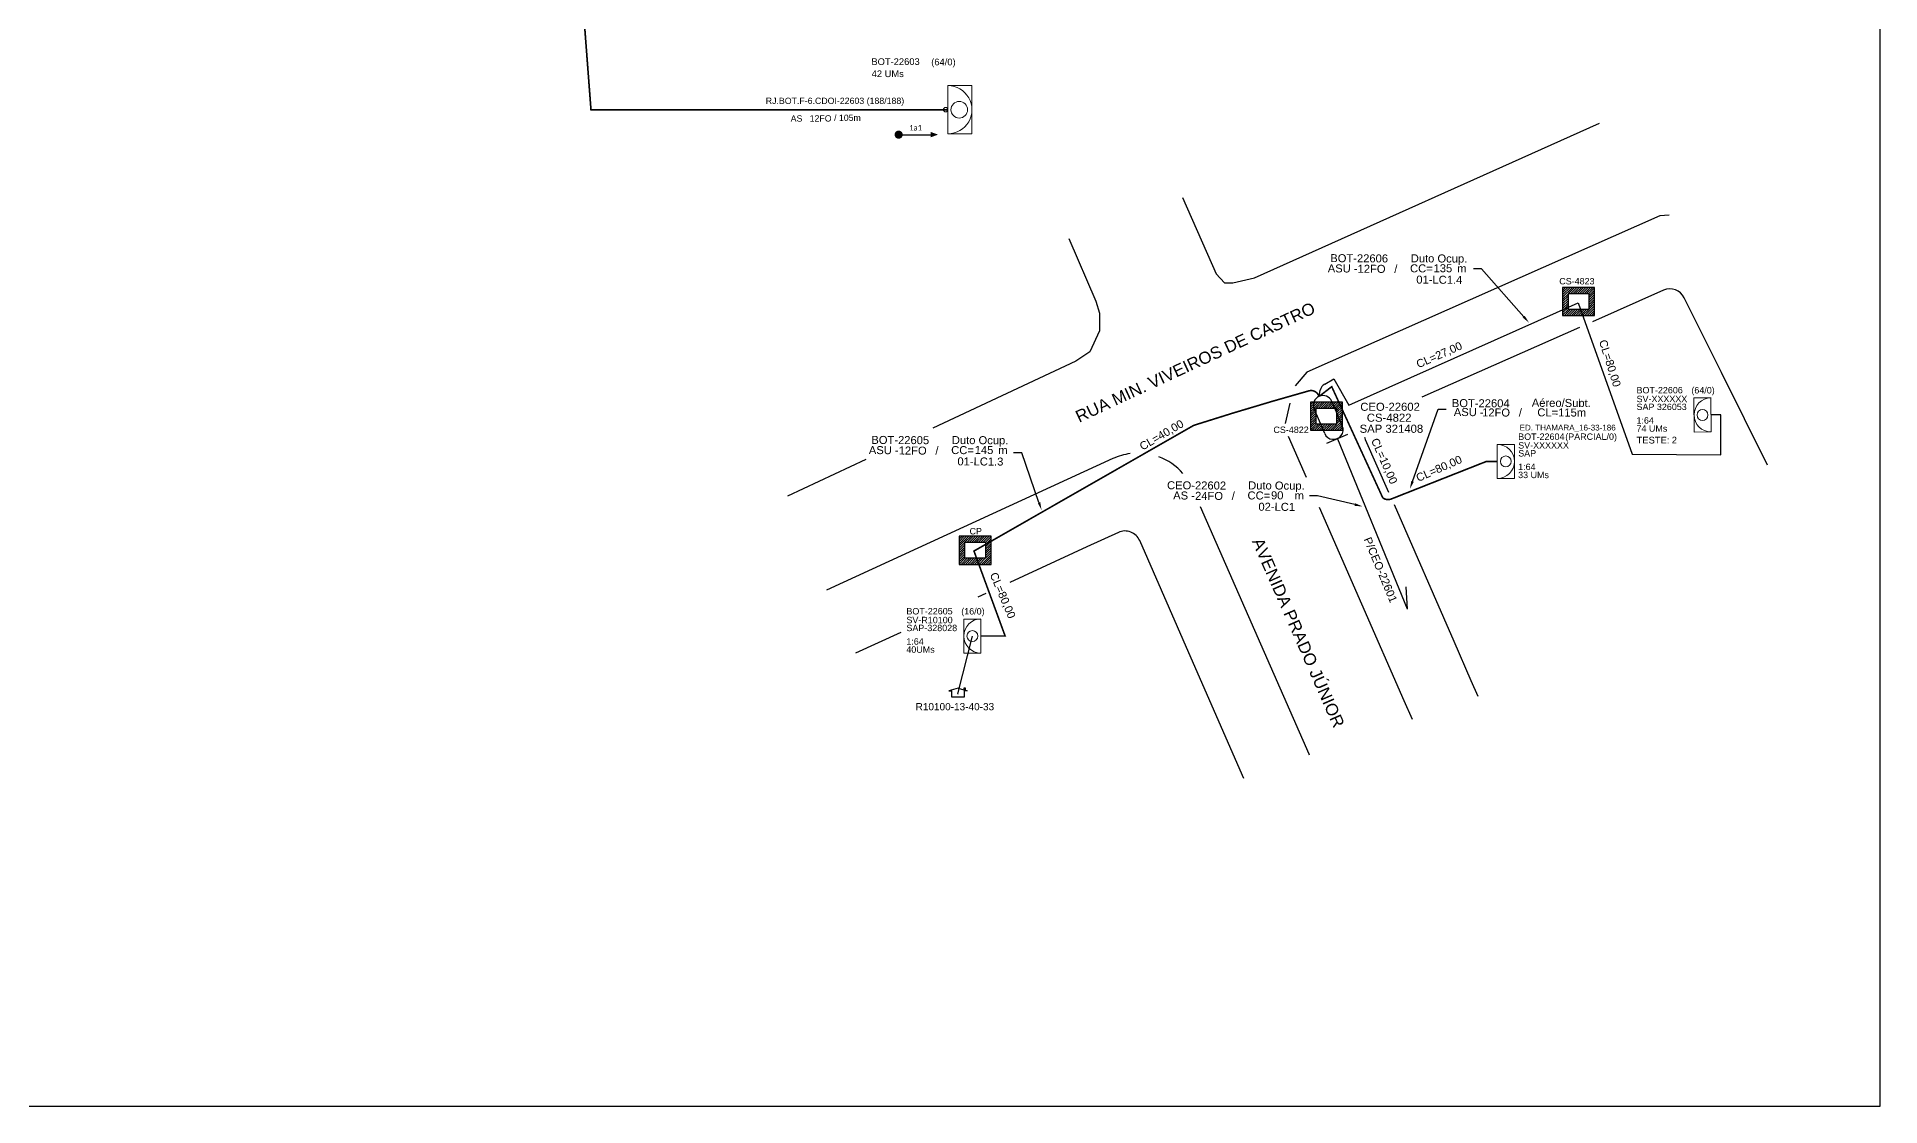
# Model space of a CAD drawing. Extents: x 41676 to 42514, y 3191 to 3785.
# Drawn here: x 42001 to 42514, y 3191 to 3489 of the extents above; entities that cross this region are included whole.
import ezdxf
from ezdxf import colors
from ezdxf.entities.mleader import LeaderData, LeaderLine
from ezdxf.enums import TextEntityAlignment as Align
from ezdxf.math import Vec2, Vec3

# ---------------------------------------------------------------- set-up
doc = ezdxf.new("R2010")
doc.units = ezdxf.units.DM
doc.header["$MEASUREMENT"] = 0
doc.linetypes.add('DIVIDE2', pattern=[0.625, 0.25, -0.125, 0, -0.125, 0, -0.125])
for name, color, linetype in [('10.1-Caixas Subterrâneas', 5, 'Continuous'), ('20.4-CEOS', 1, 'Continuous'), ('20.5-CEO', 1, 'Continuous'), ('CAP a instalar', 1, 'Continuous'), ('celulas gpon', 7, 'Continuous'), ('label_cabos', 7, 'Continuous'), ('Legenda', 1, 'Continuous'), ('NET-RETIRAR', 54, 'DIVIDE2'), ('QUADRA', 7, 'Continuous'), ('Segmento de Logradouro Texto', 238, 'Continuous'), ('SETA', 7, 'Continuous'), ('surveys', 7, 'Continuous'), ('surveys legendas', 7, 'Continuous')]:
    doc.layers.add(name, color=color, linetype=linetype)
for name, color, linetype, lineweight in [("20.0-LEGENDA DOS CDO'S", 1, 'Continuous', 0), ('20.1-CDO_INTERIOR', 1, 'Continuous', 0), ('40.1-ETIQUETAS', 1, 'Continuous', 20)]:
    doc.layers.add(name, color=color, linetype=linetype, lineweight=lineweight)
doc.layers.add('EXTRA', color=50, linetype='Continuous', plot=False)
doc.styles.add('ARIAL', font='arial.ttf')
doc.styles.add('DIGICADE', font='arial.ttf')
doc.styles.add('ROMANS', font='arial.ttf')
doc.styles.add('siredit', font='arial.ttf')
doc.styles.get("Standard").update_dxf_attribs({"font": 'arial.ttf'})
doc.linetypes.add('FENCELINE1', pattern='A,0.25,-0.1,[133,ltypeshp.shx,S=0.1,R=0,X=-0.1,Y=0],-0.1,1', length=1.45)

# ---------------------------------------------------------------- blocks, each defined once
blk = doc.blocks.new('CDOE-TEXTO PADRÃO')
at = {"layer": "20.0-LEGENDA DOS CDO'S", "color": 0, "style": 'ARIAL'}
for tag, p in [('CDO_N', (0.49, 7.39)), ('CORDOALHA', (0.5, 4.33)), ('SAP', (0.51, 1.67)), ('SPLITER_1', (0.59, -0.91)), ('SPLITER_2', (0.6, -3.55)), ('(XX-XX_F)S', (0.54, -8.29)), ('(XX-XX_L)S', (0.55, -10.83)), ('UMS', (0.55, -13.15))]:
    blk.add_attdef(tag, p, '', height=1.7, rotation=0.118, dxfattribs=at)
blk.add_attdef('FIBRAS_UTILIZADAS', text='', height=1.7, rotation=0.118, dxfattribs=at).set_placement((19.77, 7.43), align=Align.CENTER)
blk = doc.blocks.new('ETIQUETA_RS5F')
at = {"layer": '40.1-ETIQUETAS', "color": 0, "style": 'siredit'}
blk.add_text('/', height=1.5, dxfattribs=at).set_placement((1.55, -1.95), align=Align.MIDDLE_RIGHT)
for tag, p in [('ETIQUETA_R_PRIMARIA', (1.18, 4.1)), ('ETIQUETA_R_SECUNDARIA', (1.18, 2.1)), ('F_ATIVAS/F_MORTAS', (1.11, -4.24))]:
    blk.add_attdef(tag, text='', height=1.5, dxfattribs=at).set_placement(p, align=Align.MIDDLE_CENTER)
for tag, p in [('TIPO_CABO', (-6.62, -2.12)), ('CAP_CABO', (0.37, -2.09))]:
    blk.add_attdef(tag, text='', height=1.5, dxfattribs=at).set_placement(p, align=Align.MIDDLE_RIGHT)
blk.add_attdef('METROS', text='', height=1.5, dxfattribs=at).set_placement((2.11, -1.95), align=Align.MIDDLE_LEFT)
for tag, p in [('FUSÃO_1', (0.82, -8.39)), ('FUSÃO_2', (0.82, -10.6)), ('FUSÃO_3', (0.82, -12.93)), ('FUSÃO_4', (0.82, -15.14)), ('FUSÃO_5', (0.82, -17.16))]:
    blk.add_attdef(tag, text='', height=1.5, dxfattribs=at).set_placement(p, align=Align.CENTER)
blk = doc.blocks.new('*X45')
at = {"color": 0, "linetype": 'Continuous'}
for p, q in [((-1.25, 0.34099), (-0.49099, 1.1)), ((-1.25, 0.517767), (-0.667767, 1.1)), ((-1.25, 0.694544), (-0.844544, 1.1)), ((-1.25, 0.87132), (-1.02132, 1.1)), ((-1.25, 1.048097), (-1.198097, 1.1)), ((-1.25, 0.164214), (-0.8035, 0.610714)), ((-1.25, -0.012563), (-0.8035, 0.433937)), ((-1.25, -0.18934), (-0.8035, 0.25716)), ((-1.25, -0.366117), (-0.8035, 0.080383)), ((-0.789214, 0.625), (-0.314214, 1.1)), ((-0.612437, 0.625), (-0.137437, 1.1)), ((-0.43566, 0.625), (0.03934, 1.1)), ((-0.258883, 0.625), (0.216117, 1.1)), ((-0.082107, 0.625), (0.392893, 1.1)), ((0.09467, 0.625), (0.56967, 1.1)), ((0.271447, 0.625), (0.746447, 1.1)), ((0.448223, 0.625), (0.923223, 1.1)), ((0.625, 0.625), (1.1, 1.1)), ((0.801777, 0.625), (1.25, 1.073223)), ((0.8035, 0.449947), (1.25, 0.896447)), ((0.8035, 0.27317), (1.25, 0.71967)), ((0.8035, 0.096393), (1.25, 0.542893)), ((0.8035, -0.080383), (1.25, 0.366117)), ((0.8035, -0.25716), (1.25, 0.18934)), ((0.8035, -0.433937), (1.25, 0.012563)), ((-1.25, -0.542893), (-0.8035, -0.096393)), ((-1.25, -0.71967), (-0.8035, -0.27317)), ((-1.25, -0.896447), (-0.8035, -0.449947)), ((-1.25, -1.073223), (-0.801777, -0.625)), ((-1.1, -1.1), (-0.625, -0.625)), ((-0.923223, -1.1), (-0.448223, -0.625)), ((-0.746447, -1.1), (-0.271447, -0.625)), ((-0.56967, -1.1), (-0.09467, -0.625)), ((-0.392893, -1.1), (0.082107, -0.625)), ((-0.216117, -1.1), (0.258883, -0.625)), ((-0.03934, -1.1), (0.43566, -0.625)), ((0.137437, -1.1), (0.612437, -0.625)), ((0.314214, -1.1), (0.789214, -0.625)), ((0.49099, -1.1), (1.25, -0.34099)), ((0.667767, -1.1), (1.25, -0.517767)), ((0.8035, -0.610714), (1.25, -0.164214)), ((0.844544, -1.1), (1.25, -0.694544)), ((1.02132, -1.1), (1.25, -0.87132)), ((1.198097, -1.1), (1.25, -1.048097))]:
    blk.add_line(p, q, dxfattribs=at)
blk = doc.blocks.new('MANHOLE_MQ')
at = {"color": 0, "linetype": 'Continuous'}
for p, q in [((0.00000623, 0.00000569), (-0.00000627, 0.00000569)), ((-0.00000627, 0.00000569), (-0.00000627, -0.00000531)), ((-0.00000404, 0.00000331), (0.00000399, 0.00000331)), ((-0.00000404, -0.00000294), (-0.00000404, 0.00000331)), ((0.00000399, 0.00000331), (0.00000399, -0.00000294)), ((0.00000623, -0.00000531), (0.00000623, 0.00000569)), ((-0.00000627, -0.00000531), (0.00000623, -0.00000531)), ((0.00000399, -0.00000294), (-0.00000404, -0.00000294)), ((0.00000399, -0.00000294), (0.00000399, -0.00000294))]:
    blk.add_line(p, q, dxfattribs=at)
at = {"color": 0, "linetype": 'Continuous', "xscale": 5e-06, "yscale": 5e-06, "zscale": 1e-05}
blk.add_blockref('*X45', (-0.00000002, 0.00000019), dxfattribs=at)
blk = doc.blocks.new('Inst CDOI-64')
at = {"layer": '20.1-CDO_INTERIOR', "color": 1, "lineweight": 18}
blk.add_lwpolyline([(-2.12, -2.13), (-2.12, 2.12), (0, 2.12), (0.01, -2.13)], close=True, dxfattribs=at)
blk.add_circle((-1.06, 0), 0.68, dxfattribs=at)
blk.add_arc((0.01, 0), 2.13, 90.0276, 270.0276, dxfattribs=at)
at = {"layer": "20.0-LEGENDA DOS CDO'S", "style": 'ARIAL'}
for tag, p, rotation in [('SURVEY', (-9.3, 1.6), 359.9724), ('FID', (-9.3, 2.69), 0.118), ('SAP', (-9.3, 0.61), 359.9724), ('1:XX', (-9.31, -1.08), 359.9724), ('UMS', (-9.31, -2.09), 359.9724)]:
    blk.add_attdef(tag, p, '', height=0.8, rotation=rotation, dxfattribs=at)
at = {"layer": "20.0-LEGENDA DOS CDO'S"}
for tag, p, style, flags in [('ID_ATIVIDADE', (-9.3, 3.78), 'ARIAL', 3), ('FATOR', (-1.5, 3.78), 'ARIAL', 1), ('QTDE', (-9.18, -3.66), 'DIGICADE', 3)]:
    blk.add_attdef(tag, p, '', height=0.8, rotation=0.118, dxfattribs=dict(at, style=style, flags=flags))
at = {"layer": "20.0-LEGENDA DOS CDO'S", "style": 'ARIAL'}
blk.add_attdef('FIBRAS_UTILIZADAS', text='', height=0.8, rotation=359.9724, dxfattribs=at).set_placement((-0.99, 2.69), align=Align.CENTER)
blk = doc.blocks.new('CDOI_CT_DRT')
at = {"layer": '20.1-CDO_INTERIOR', "color": 8, "lineweight": 18}
blk.add_lwpolyline([(2.13, -2.13), (2.13, 2.12), (0, 2.12), (0, -2.13)], close=True, dxfattribs=at)
blk.add_circle((1.06, 0), 0.68, dxfattribs=at)
blk.add_arc((0, 0), 2.13, 269.9724, 89.9724, dxfattribs=at)
at = {"layer": "20.0-LEGENDA DOS CDO'S", "color": 8, "style": 'ARIAL'}
for tag, p in [('SURVEY', (2.61, 1.6)), ('CDO_N', (2.61, 2.69)), ('SAP', (2.61, 0.61)), ('1:XX', (2.6, -1.08)), ('UMS', (2.6, -2.09))]:
    blk.add_attdef(tag, p, '', height=0.8, rotation=359.9724, dxfattribs=at)
blk.add_attdef('FIBRAS_UTILIZADAS', text='', height=0.8, rotation=359.9724, dxfattribs=at).set_placement((10.32, 2.69), align=Align.CENTER)
blk = doc.blocks.new('LEGENDA DOS CABOS')
at = {"layer": 'EXTRA', "style": 'siredit'}
for tag, p in [('ID', (4.6, 0.97)), ('XX', (9.03, 0.97))]:
    blk.add_attdef(tag, text='', height=0.48, rotation=359.69, dxfattribs=at).set_placement(p, align=Align.MIDDLE_CENTER)
at = {"layer": 'Legenda', "color": 7, "style": 'siredit'}
for tag, p in [('TIPO_CABO', (1.31, 0)), ('CABO', (4.69, -0.05)), ('/', (6.81, -0.05)), ('METROS', (10.03, -0.05))]:
    blk.add_attdef(tag, text='', height=0.8, rotation=359.69, dxfattribs=at).set_placement(p, align=Align.MIDDLE_CENTER)
blk = doc.blocks.new('Inst CB DT OCUP CFOA-SM-ASU-120-S-12')
at = {"layer": 'label_cabos', "color": 0, "style": 'siredit'}
for tag, flags, p in [('ID_ATIVIDADE', 3, (1.31, 2.67)), ('FATOR', 1, (11.56, 2.55))]:
    blk.add_attdef(tag, text='', height=1, rotation=359.69, dxfattribs=dict(at, flags=flags)).set_placement(p, align=Align.MIDDLE_CENTER)
for tag, p in [('TIPO_CABO', (1.26, 0)), ('DESTINO_CABO', (3.13, 1.26)), ('CABO', (4.69, -0.05)), ('/', (7.71, -0.05)), ('LANCE', (10.91, 0)), ('TIPO_CABO', (13.11, 1.24)), ('UND', (15.96, 0)), ('FID', (13.15, -1.41))]:
    blk.add_attdef(tag, text='', height=1, rotation=359.69, dxfattribs=at).set_placement(p, align=Align.MIDDLE_CENTER)
blk.add_attdef('QTDE', (12.43, -0.47), '', height=1, rotation=359.69, dxfattribs=at)
blk = doc.blocks.new('Inst CB DT OCUP CFOA-SM-AS-80-TS-24')
at = {"layer": 'label_cabos', "color": 0, "style": 'siredit'}
for tag, flags, p in [('ID_ATIVIDADE', 3, (1.31, 2.67)), ('FATOR', 1, (11.56, 2.55))]:
    blk.add_attdef(tag, text='', height=1, rotation=359.69, dxfattribs=dict(at, flags=flags)).set_placement(p, align=Align.MIDDLE_CENTER)
for tag, p in [('DESTINO_CABO', (3.13, 1.26)), ('TIPO_CABO', (1.76, 0)), ('CABO', (4.69, -0.05)), ('/', (7.71, -0.05)), ('LANCE', (10.91, 0)), ('TIPO_CABO', (13.11, 1.24)), ('UND', (15.96, 0)), ('FID', (13.15, -1.41))]:
    blk.add_attdef(tag, text='', height=1, rotation=359.69, dxfattribs=at).set_placement(p, align=Align.MIDDLE_CENTER)
blk.add_attdef('QTDE', (12.43, -0.47), '', height=1, rotation=359.69, dxfattribs=at)
blk = doc.blocks.new('Teste  FTTH')
at = {"color": 0, "lineweight": 0, "style": 'ROMANS'}
for tag, p in [('TESTE', (-2.3, -0.29)), ('QTDE', (0.21, -0.29))]:
    blk.add_attdef(tag, p, '', height=0.48, dxfattribs=at)
for tag, p, flags in [('FID', (-2.23, -1.25), 1), ('FATOR', (-2.23, -2.03), 3), ('ID_ATIVIDADE', (-2.23, -2.72), 3)]:
    blk.add_attdef(tag, p, '', height=0.48, dxfattribs=dict(at, flags=flags))
blk = doc.blocks.new('SURVEY_SURVEY')
for p, q in [((0, 0.0000127), (-0.0000126, 0.000009)), ((-0.0000126, 0.000009), (-0.0000086, 0.000009)), ((-0.0000086, 0), (-0.0000086, 0.000009)), ((0, 0.0000127), (0.0000126, 0.000009)), ((0.0000084, 0.0000132), (0.0000098, 0.0000132)), ((0.0000084, 0.0000103), (0.0000084, 0.0000132)), ((0.0000126, 0.000009), (0.0000086, 0.000009)), ((0.0000086, 0.000009), (0.0000086, 0)), ((0.0000098, 0.0000132), (0.0000098, 0.0000099)), ((0.0000086, 0), (-0.0000086, 0))]:
    blk.add_line(p, q)
at = {"ltscale": 6}
blk.add_circle((0, 0.0000045), 0.0000000477, dxfattribs=at)

msp = doc.modelspace()

# ---------------------------------------------------------------- linework, layer by layer
msp.add_lwpolyline([(41675.68, 3190.97), (42514.25, 3190.97), (42514.25, 3784.97), (41675.68, 3784.97), (41675.68, 3190.97)])
at = {"const_width": 1.13}
msp.add_lwpolyline([(42240.17, 3461.71, 1), (42241.3, 3461.71, 1)], format="xyb", close=True, dxfattribs=at)
at = {"layer": '20.1-CDO_INTERIOR', "color": 0, "lineweight": 18}
msp.add_lwpolyline([(42462.38, 3378.85), (42462.37, 3388.33), (42467.11, 3388.34), (42467.12, 3378.86)], close=True, dxfattribs=at)
msp.add_circle((42464.75, 3383.59), 1.52, dxfattribs=at)
msp.add_arc((42467.12, 3383.6), 4.74, 90.0276, 270.0276, dxfattribs=at)
at = {"layer": '20.5-CEO', "color": 5}
for p, q in [((42359.47, 3378.41), (42356.52, 3385.29)), ((42361.43, 3387.39), (42364.37, 3380.5))]:
    msp.add_line(p, q, dxfattribs=at)
msp.add_lwpolyline([(42360.01, 3375.74), (42365.93, 3378.27)], dxfattribs=at)
for centre, start, end in [((42358.98, 3386.34), 23.1384, 203.1384), ((42361.92, 3379.46), 203.1384, 23.1384)]:
    msp.add_arc(centre, 2.67, start, end, dxfattribs=at)
at = {"layer": '40.1-ETIQUETAS', "color": 0}
msp.add_line((42254.44, 3461.96), (42254.44, 3475.38), dxfattribs=at)
msp.add_lwpolyline([(42254.44, 3475.38), (42261.16, 3475.38), (42261.16, 3461.93), (42254.44, 3461.93)], close=True, dxfattribs=at)
for centre, major_axis, start_param, end_param in [((42254.44, 3468.67), (-4.74, 4.74), 2.356194, 5.497787), ((42253.82, 3468.67), (-0.439, 0.439), 2.356194490191767, 8.639379797371353), ((42257.63, 3468.67), (1.64, 1.64), 3.926991, 10.210176)]:
    msp.add_ellipse(centre, major_axis=major_axis, ratio=1, start_param=start_param, end_param=end_param, dxfattribs=at)
at = {"layer": 'CAP a instalar', "color": 0, "ltscale": 5}
for p, q in [((42366.15, 3386.32), (42430.07, 3414.85)), ((42430.07, 3414.85), (42445.14, 3372.64)), ((42357.93, 3388.79), (42358.2, 3390.48)), ((42359.48, 3392.17), (42361.99, 3393.63)), ((42361.99, 3393.63), (42366.15, 3386.32)), ((42469.82, 3383.6), (42467.12, 3383.6)), ((42469.82, 3372.52), (42469.82, 3383.6)), ((42382.52, 3329.43), (42363.11, 3376.89)), ((42363.11, 3376.89), (42363.11, 3376.89)), ((42445.14, 3372.64), (42469.82, 3372.52)), ((42382.52, 3329.43), (42382.2, 3335.72))]:
    msp.add_line(p, q, dxfattribs=at)
at = {"layer": 'CAP a instalar', "color": 0, "linetype": 'FENCELINE1', "ltscale": 7, "const_width": 0.467}
msp.add_lwpolyline([(42141.72, 3643.14), (42154.99, 3468.67), (42254.44, 3468.67)], dxfattribs=at)
at = {"layer": 'CAP a instalar', "ltscale": 5, "const_width": 0.446}
msp.add_lwpolyline([(42357.93, 3388.79), (42357.57, 3389.36, 0.331838), (42355.09, 3390.32, 0.009488), (42322.96, 3380.7), (42261.72, 3345.67), (42270.41, 3321.99), (42263.65, 3321.99)], format="xyb", dxfattribs=at)
at = {"layer": 'CAP a instalar', "color": 8, "ltscale": 5}
msp.add_lwpolyline([(42357.93, 3388.79, 0.446, 0.446, 0), (42361.42, 3391.48, 0.446, 0.446, 0), (42375.65, 3360.5, 0.446, 0.446, 0.266222), (42378.03, 3360.19, 0.446, 0.446, 0), (42404.55, 3370.66, 0.446, 0.446, 0), (42407.58, 3370.66, 0.446, 0.446, 0)], format="xyseb", dxfattribs=at)
at = {"layer": 'CAP a instalar', "color": 0, "ltscale": 5}
msp.add_arc((42360.4, 3390.14), 2.23, 114.4574, 171.0303, dxfattribs=at)
at = {"layer": 'NET-RETIRAR', "color": 4, "linetype": 'Continuous'}
msp.add_lwpolyline([(42257.23, 3305.88), (42261.28, 3321.99)], dxfattribs=at)
at = {"layer": 'QUADRA'}
for points in [[(42319.8, 3444.16), (42329.23, 3422.89), (42331.52, 3420.46), (42333.73, 3420.38), (42333.86, 3420.44), (42339.89, 3421.81), (42436.07, 3464.91)], [(42452.9, 3439.06), (42354.44, 3395.54), (42351.27, 3391.76)], [(42455.44, 3439.26), (42452.9, 3439.06)], [(42288.18, 3432.78), (42295.72, 3415.35), (42296.75, 3411.95), (42296.75, 3409.56), (42296.67, 3407.16), (42296.67, 3407), (42294.01, 3401.21), (42290.13, 3398.62), (42250.26, 3379.93)], [(42349.7, 3386.84), (42348.4, 3381.24)], [(42349.27, 3377.65), (42354.27, 3366.23)], [(42231.62, 3371.2), (42209.78, 3360.96)], [(42355.13, 3289.04), (42324.89, 3358.01)], [(42357.91, 3357.94), (42381.56, 3304.04)], [(42381.56, 3304.04), (42383.84, 3298.83)], [(42355.24, 3288.77), (42355.13, 3289.04)]]:
    msp.add_lwpolyline(points, dxfattribs=at)
at = {"layer": 'QUADRA', "color": 8}
for points in [[(42470.03, 3395.45), (42459.66, 3416.25, 0.400737), (42453.86, 3418.34), (42434.09, 3409.6)], [(42370.54, 3377.45, 0.041019), (42370.77, 3376.76), (42377.25, 3362.1)], [(42322.25, 3315.83), (42307.91, 3348.59, 0.419462), (42301.96, 3350.86), (42293.18, 3346.82)]]:
    msp.add_lwpolyline(points, format="xyb", dxfattribs=at)
for points in [[(42430.48, 3408.01), (42386.53, 3388.59)], [(42482.89, 3369.63), (42470.03, 3395.45)], [(42378.78, 3358.62), (42395.42, 3320.58)], [(42293.18, 3346.82), (42271.7, 3336.94)], [(42265, 3333.86), (42262.76, 3332.83)], [(42241.38, 3323), (42228.74, 3317.19)], [(42395.42, 3320.58), (42400.22, 3309.63)], [(42336.92, 3282.32), (42321.6, 3317.33)], [(42400.22, 3309.63), (42402.13, 3305.27)]]:
    msp.add_lwpolyline(points, dxfattribs=at)
at = {"layer": 'QUADRA'}
for points in [[(42305.27, 3372.82, 0.075749), (42300.42, 3371.43), (42220.66, 3334.76)], [(42319.96, 3367.29, 0.124396), (42313.2, 3371.93)]]:
    msp.add_lwpolyline(points, format="xyb", dxfattribs=at)
at = {"layer": 'SETA'}
msp.add_lwpolyline([(42240.74, 3461.71), (42250.43, 3461.71)], dxfattribs=at)
msp.add_solid([(42249.65, 3462.48), (42251.72, 3461.73), (42249.65, 3460.97)], dxfattribs=at)

# ---------------------------------------------------------------- block references
at = {"color": 0, "lineweight": 0, "xscale": 2.23033177995139, "yscale": 2.23033177995139, "zscale": 2.23033177995139}
msp.add_blockref('Inst CDOI-64', (42263.64, 3321.99), dxfattribs=at).add_auto_attribs({'FIBRAS_UTILIZADAS': '(16/0)', 'SURVEY': 'SV-R10100', 'SAP': 'SAP-328028', '1:XX': '1:64', 'UMS': '40UMs', 'FID': 'BOT-22605'})
at = {"layer": '10.1-Caixas Subterrâneas', "color": 30, "xscale": 713232.3452131072, "yscale": 713232.3452131072, "zscale": 713232.3452131072, "rotation": 180.0000000000628}
for p in [(42430.21, 3415.36), (42359.91, 3383.41), (42262.02, 3346.01)]:
    msp.add_blockref('MANHOLE_MQ', p, dxfattribs=at)
at = {"layer": "20.0-LEGENDA DOS CDO'S", "color": 0, "lineweight": 0, "xscale": 3.904195780804891, "yscale": 3.904195780804891, "zscale": 3.904195780804891, "rotation": 0.004078562105398203}
msp.add_blockref('Teste  FTTH', (42455.35, 3376.78), dxfattribs=at).add_auto_attribs({'TESTE': 'TESTE:', 'QTDE': '2'})
at = {"layer": '20.1-CDO_INTERIOR', "xscale": 2.23033177995139, "yscale": 2.23033177995139, "zscale": 2.23033177995139}
msp.add_blockref('CDOI_CT_DRT', (42407.57, 3370.66), dxfattribs=at).add_auto_attribs({'CDO_N': 'BOT-22604', 'FIBRAS_UTILIZADAS': '         (PARCIAL/0)', 'SURVEY': 'SV-XXXXXX', 'SAP': 'SAP', '1:XX': '1:64', 'UMS': '33 UMs'})
at = {"layer": '40.1-ETIQUETAS', "color": 0}
ref = msp.add_blockref('CDOE-TEXTO PADRÃO', (42241.14, 3468.63), dxfattribs=dict(at, xscale=1.09648293559315, yscale=1.09648293559315, zscale=1.09648293559315))
ref.add_attrib('CDO_N', 'BOT-22603', (42233.14, 3481.12), dxfattribs={"layer": "20.0-LEGENDA DOS CDO'S", "color": 0, "height": 1.864, "rotation": 0.118, "style": 'ARIAL'})
ref.add_attrib('CORDOALHA', '42 UMs', (42233.21, 3477.75), dxfattribs={"layer": "20.0-LEGENDA DOS CDO'S", "color": 0, "height": 1.864, "rotation": 0.118, "style": 'ARIAL'})
ref.add_attrib('FIBRAS_UTILIZADAS', '       (64/0)', dxfattribs={"layer": "20.0-LEGENDA DOS CDO'S", "color": 0, "height": 1.8639, "rotation": 0.118, "style": 'ARIAL'}).set_placement((42250.68, 3481.03), align=Align.CENTER)
ref = msp.add_blockref('ETIQUETA_RS5F', (42221.61, 3468.69), dxfattribs=dict(at, xscale=1.16639998499977, yscale=1.16639998499977, zscale=1.16639998499977))
ref.add_attrib('ETIQUETA_R_SECUNDARIA', 'RJ.BOT.F-6.CDOI-22603 (188/188)', dxfattribs={"color": 0, "height": 1.7496, "style": 'siredit'}).set_placement((42222.99, 3471.15), align=Align.MIDDLE_CENTER)
ref.add_attrib('TIPO_CABO', 'AS', dxfattribs={"color": 0, "height": 1.75, "style": 'siredit'}).set_placement((42213.9, 3466.23), align=Align.MIDDLE_RIGHT)
ref.add_attrib('CAP_CABO', '12FO', dxfattribs={"color": 0, "height": 1.75, "style": 'siredit'}).set_placement((42222.04, 3466.25), align=Align.MIDDLE_RIGHT)
ref.add_attrib('METROS', '105m', dxfattribs={"color": 0, "height": 1.75, "style": 'siredit'}).set_placement((42224.08, 3466.42), align=Align.MIDDLE_LEFT)
at = {"layer": 'label_cabos', "color": 0, "lineweight": 0}
ref = msp.add_blockref('Inst CB DT OCUP CFOA-SM-ASU-120-S-12', (42362.08, 3424.44), dxfattribs=dict(at, xscale=2.23033177995139, yscale=2.23033177995139, zscale=2.23033177995139))
ref.add_attrib('DESTINO_CABO', 'BOT-22606', dxfattribs={"color": 0, "height": 2.23, "rotation": 359.69, "style": 'siredit'}).set_placement((42369.07, 3427.26), align=Align.MIDDLE_CENTER)
ref.add_attrib('CABO', '12FO', dxfattribs={"color": 0, "height": 2.23, "rotation": 359.69, "style": 'siredit'}).set_placement((42372.53, 3424.33), align=Align.MIDDLE_CENTER)
ref.add_attrib('TIPO_CABO', 'Duto Ocup.', dxfattribs={"color": 0, "height": 2.23, "rotation": 359.69, "style": 'siredit'}).set_placement((42391.32, 3427.22), align=Align.MIDDLE_CENTER)
ref.add_attrib('/', '/', dxfattribs={"color": 0, "height": 2.23, "rotation": 359.69, "style": 'siredit'}).set_placement((42379.29, 3424.33), align=Align.MIDDLE_CENTER)
ref.add_attrib('TIPO_CABO', 'ASU - ', dxfattribs={"color": 0, "height": 2.23, "rotation": 359.69, "style": 'siredit'}).set_placement((42364.9, 3424.43), align=Align.MIDDLE_CENTER)
ref.add_attrib('FID', '01-LC1.4', dxfattribs={"color": 0, "height": 2.23, "rotation": 359.69, "style": 'siredit'}).set_placement((42391.4, 3421.29), align=Align.MIDDLE_CENTER)
ref.add_attrib('LANCE', 'CC=', dxfattribs={"color": 0, "height": 2.23, "rotation": 359.69, "style": 'siredit'}).set_placement((42386.41, 3424.45), align=Align.MIDDLE_CENTER)
ref.add_attrib('QTDE', '135', (42389.8, 3423.39), dxfattribs={"color": 0, "height": 2.23, "rotation": 359.69, "style": 'siredit'})
ref.add_attrib('UND', 'm', dxfattribs={"color": 0, "height": 2.23, "rotation": 359.69, "style": 'siredit'}).set_placement((42397.69, 3424.45), align=Align.MIDDLE_CENTER)
ref = msp.add_blockref('LEGENDA DOS CABOS', (42393.49, 3383.23), dxfattribs=dict(at, xscale=2.23033177995139, yscale=2.23033177995139, zscale=2.23033177995139))
ref.add_attrib('ID', 'BOT-22604', dxfattribs={"color": 0, "height": 2.23, "rotation": 359.69, "style": 'siredit'}).set_placement((42402.94, 3386.87), align=Align.MIDDLE_CENTER)
ref.add_attrib('CABO', '12FO', dxfattribs={"color": 0, "height": 2.23, "rotation": 359.69, "style": 'siredit'}).set_placement((42407.23, 3384.29), align=Align.MIDDLE_CENTER)
ref.add_attrib('METROS', 'CL=115m', dxfattribs={"color": 0, "height": 2.23, "rotation": 359.69, "style": 'siredit'}).set_placement((42425.51, 3384.29), align=Align.MIDDLE_CENTER)
ref.add_attrib('XX', 'Aéreo/Subt.', dxfattribs={"color": 0, "height": 2.2303, "rotation": 359.69, "style": 'siredit'}).set_placement((42425.4, 3386.96), align=Align.MIDDLE_CENTER)
ref.add_attrib('/', '/', dxfattribs={"color": 0, "height": 2.23, "rotation": 359.69, "style": 'siredit'}).set_placement((42413.99, 3384.29), align=Align.MIDDLE_CENTER)
ref.add_attrib('TIPO_CABO', 'ASU -', dxfattribs={"color": 0, "height": 2.23, "rotation": 359.69, "style": 'siredit'}).set_placement((42399.6, 3384.4), align=Align.MIDDLE_CENTER)
ref = msp.add_blockref('Inst CB DT OCUP CFOA-SM-ASU-120-S-12', (42234.2, 3373.8), dxfattribs=dict(at, xscale=2.23033177995139, yscale=2.23033177995139, zscale=2.23033177995139))
ref.add_attrib('DESTINO_CABO', 'BOT-22605', dxfattribs={"color": 0, "height": 2.23, "rotation": 359.69, "style": 'siredit'}).set_placement((42241.18, 3376.61), align=Align.MIDDLE_CENTER)
ref.add_attrib('CABO', '12FO', dxfattribs={"color": 0, "height": 2.23, "rotation": 359.69, "style": 'siredit'}).set_placement((42244.65, 3373.68), align=Align.MIDDLE_CENTER)
ref.add_attrib('TIPO_CABO', 'Duto Ocup.', dxfattribs={"color": 0, "height": 2.23, "rotation": 359.69, "style": 'siredit'}).set_placement((42263.43, 3376.57), align=Align.MIDDLE_CENTER)
ref.add_attrib('/', '/', dxfattribs={"color": 0, "height": 2.23, "rotation": 359.69, "style": 'siredit'}).set_placement((42251.4, 3373.68), align=Align.MIDDLE_CENTER)
ref.add_attrib('TIPO_CABO', 'ASU - ', dxfattribs={"color": 0, "height": 2.23, "rotation": 359.69, "style": 'siredit'}).set_placement((42237.01, 3373.79), align=Align.MIDDLE_CENTER)
ref.add_attrib('FID', '01-LC1.3', dxfattribs={"color": 0, "height": 2.23, "rotation": 359.69, "style": 'siredit'}).set_placement((42263.52, 3370.64), align=Align.MIDDLE_CENTER)
ref.add_attrib('LANCE', 'CC=', dxfattribs={"color": 0, "height": 2.23, "rotation": 359.69, "style": 'siredit'}).set_placement((42258.53, 3373.8), align=Align.MIDDLE_CENTER)
ref.add_attrib('QTDE', '145', (42261.92, 3372.74), dxfattribs={"color": 0, "height": 2.23, "rotation": 359.69, "style": 'siredit'})
ref.add_attrib('UND', 'm', dxfattribs={"color": 0, "height": 2.23, "rotation": 359.69, "style": 'siredit'}).set_placement((42269.8, 3373.8), align=Align.MIDDLE_CENTER)
ref = msp.add_blockref('Inst CB DT OCUP CFOA-SM-AS-80-TS-24', (42316.77, 3361.16), dxfattribs=dict(at, xscale=2.23033177995139, yscale=2.23033177995139, zscale=2.23033177995139))
ref.add_attrib('DESTINO_CABO', 'CEO-22602', dxfattribs={"color": 0, "height": 2.23, "rotation": 359.69, "style": 'siredit'}).set_placement((42323.76, 3363.97), align=Align.MIDDLE_CENTER)
ref.add_attrib('CABO', '24FO', dxfattribs={"color": 0, "height": 2.23, "rotation": 359.69, "style": 'siredit'}).set_placement((42327.23, 3361.04), align=Align.MIDDLE_CENTER)
ref.add_attrib('TIPO_CABO', 'Duto Ocup.', dxfattribs={"color": 0, "height": 2.23, "rotation": 359.69, "style": 'siredit'}).set_placement((42346.01, 3363.93), align=Align.MIDDLE_CENTER)
ref.add_attrib('/', '/', dxfattribs={"color": 0, "height": 2.23, "rotation": 359.69, "style": 'siredit'}).set_placement((42333.98, 3361.04), align=Align.MIDDLE_CENTER)
ref.add_attrib('TIPO_CABO', 'AS - ', dxfattribs={"color": 0, "height": 2.23, "rotation": 359.69, "style": 'siredit'}).set_placement((42320.7, 3361.15), align=Align.MIDDLE_CENTER)
ref.add_attrib('FID', '02-LC1', dxfattribs={"color": 0, "height": 2.23, "rotation": 359.69, "style": 'siredit'}).set_placement((42346.1, 3358), align=Align.MIDDLE_CENTER)
ref.add_attrib('LANCE', 'CC=', dxfattribs={"color": 0, "height": 2.23, "rotation": 359.69, "style": 'siredit'}).set_placement((42341.11, 3361.16), align=Align.MIDDLE_CENTER)
ref.add_attrib('QTDE', '90', (42344.49, 3360.1), dxfattribs={"color": 0, "height": 2.23, "rotation": 359.69, "style": 'siredit'})
ref.add_attrib('UND', 'm', dxfattribs={"color": 0, "height": 2.23, "rotation": 359.69, "style": 'siredit'}).set_placement((42352.38, 3361.16), align=Align.MIDDLE_CENTER)
at = {"layer": 'surveys', "color": 255, "xscale": 200000, "yscale": 200000, "zscale": 200000}
msp.add_blockref('SURVEY_SURVEY', (42257.28, 3304.95), dxfattribs=at)

# ---------------------------------------------------------------- texts
at = {"color": 3, "style": 'ARIAL'}
msp.add_text('ED. THAMARA_16-33-186', height=1.6058, rotation=0.0099, dxfattribs=at).set_placement((42413.77, 3379.27))
at = {"insert": (42245.46, 3463.64), "char_height": 1.5342, "width": 28.6065, "attachment_point": 5}
msp.add_mtext('{\\fCalibri|b0|i0|c0|p34;\\C7;1a1}', dxfattribs=at)
at = {"layer": '10.1-Caixas Subterrâneas', "color": 30, "style": 'ARIAL'}
for s, p in [('CS-4823', (42424.83, 3419.98)), ('CS-4822', (42345.18, 3378.58)), ('CP', (42260.49, 3350.3))]:
    msp.add_text(s, height=1.784, dxfattribs=at).set_placement(p)
at = {"layer": "20.0-LEGENDA DOS CDO'S", "color": 0, "style": 'ARIAL'}
for s, rotation, p in [('BOT-22606', 0.118, (42446.37, 3389.6)), ('SV-XXXXXX', 359.9724, (42446.37, 3387.17)), ('SAP 326053', 359.9724, (42446.36, 3384.97)), ('74 UMs', 359.9724, (42446.35, 3378.93)), ('1:64', 359.9724, (42446.35, 3381.19))]:
    msp.add_text(s, height=1.784, rotation=rotation, dxfattribs=at).set_placement(p)
msp.add_text('(64/0)', height=1.784, rotation=359.9724, dxfattribs=at).set_placement((42464.9, 3389.59), align=Align.CENTER)
at = {"layer": '20.4-CEOS', "color": 5, "style": 'siredit'}
msp.add_text('CEO-22602', height=2.252, dxfattribs=at).set_placement((42377.68, 3387.01), align=Align.TOP_CENTER)
at = {"layer": '20.5-CEO', "color": 5, "style": 'siredit'}
for s, p in [('SAP 321408', (42378.05, 3380.89)), ('CS-4822', (42377.43, 3383.97))]:
    msp.add_text(s, height=2.261, dxfattribs=at).set_placement(p, align=Align.TOP_CENTER)
at = {"layer": 'celulas gpon', "style": 'siredit'}
for s, height, rotation, p in [('CL=27,00', 2.23, 23.8393, (42385.59, 3396.59)), ('CL=80,00', 2.23, 287.5872, (42435.86, 3404.15)), ('CL=40,00', 2.23, 30.3462, (42308.69, 3373.63)), ('CL=10,00', 2.23, 293.8393, (42372.31, 3376.53)), ('CL=80,00', 2.23, 23.8393, (42385.54, 3364.91)), ('P/CEO-22601', 2.2303, 292.5629, (42370.28, 3348.97)), ('CL=80,00', 2.23, 293.0605, (42266.07, 3339.14))]:
    msp.add_text(s, height=height, rotation=rotation, dxfattribs=at).set_placement(p)
at = {"layer": 'Segmento de Logradouro Texto', "color": 5, "linetype": 'Continuous', "style": 'DIGICADE'}
for s, rotation, p in [('RUA MIN. VIVEIROS DE CASTRO ', 24.9421, (42291.02, 3381.4)), ('AVENIDA PRADO JÚNIOR', 293.6671, (42339.13, 3348.39))]:
    msp.add_text(s, height=3.3455, rotation=rotation, dxfattribs=at).set_placement(p)
at = {"layer": 'surveys legendas', "color": 0, "style": 'DIGICADE'}
msp.add_text('R10100-13-40-33', height=2, dxfattribs=at).set_placement((42245.45, 3301.3))

# ---------------------------------------------------------------- leaders
at = {"layer": 'label_cabos', "color": 0, "lineweight": 0}
ml = msp.add_multileader_mtext('Standard', dxfattribs=at)
ml.set_content('')
ml.set_leader_properties()
ml.build(insert=Vec2(0, 0))
ml.multileader.update_dxf_attribs({"text_right_attachment_type": 6, "dogleg_length": 10, "arrow_head_size": 2.23})
ctx = ml.context
ctx.base_point, ctx.char_height, ctx.arrow_head_size, ctx.landing_gap_size, ctx.plane_origin = Vec3(42400.93, 3424.3), 0.0401, 2.23, 0.0201, Vec3(42426.2, 3442.51)
ctx.right_attachment, ctx.text_align_type = 6, 2
notes = []
notes.append((ctx, [(0, (1, 1, 0), (42403.2, 3424.28), (-1, 0), 2.23, [(0, [(42416.4, 3409.31)], 0, [])])]))
ctx.mtext.insert, ctx.mtext.alignment, ctx.mtext.flow_direction = Vec3(42400.95, 3424.32), 3, 5
ml = msp.add_multileader_mtext('Standard', dxfattribs=at)
ml.set_content('')
ml.set_leader_properties()
ml.build(insert=Vec2(0, 0))
ml.multileader.update_dxf_attribs({"text_right_attachment_type": 6, "dogleg_length": 10, "arrow_head_size": 2.23})
ctx = ml.context
ctx.base_point, ctx.char_height, ctx.arrow_head_size, ctx.landing_gap_size, ctx.plane_origin = Vec3(42393.29, 3385.17), 0.0401, 2.23, 0.0201, Vec3(42367.1, 3403.4)
ctx.right_attachment = 6
notes.append((ctx, [(0, (1, 1, 0), (42391.06, 3385.17), (1, 0), 2.23, [(0, [(42383.19, 3362.96)], 0, [])])]))
ctx.mtext.insert, ctx.mtext.flow_direction = Vec3(42393.31, 3385.19), 5
ml = msp.add_multileader_mtext('Standard', dxfattribs=at)
ml.set_content('')
ml.set_leader_properties()
ml.build(insert=Vec2(0, 0))
ml.multileader.update_dxf_attribs({"text_right_attachment_type": 6, "dogleg_length": 10, "arrow_head_size": 2.23})
ctx = ml.context
ctx.base_point, ctx.char_height, ctx.arrow_head_size, ctx.landing_gap_size, ctx.plane_origin = Vec3(42272.76, 3373.11), 0.0401, 2.23, 0.0201, Vec3(42285.65, 3392.48)
ctx.right_attachment, ctx.text_align_type = 6, 2
notes.append((ctx, [(0, (1, 1, 0), (42275.03, 3373.09), (-1, 0), 2.23, [(0, [(42280.57, 3357.09)], 0, [])])]))
ctx.mtext.insert, ctx.mtext.alignment, ctx.mtext.flow_direction = Vec3(42272.78, 3373.13), 3, 5
ml = msp.add_multileader_mtext('Standard', dxfattribs=at)
ml.set_content('')
ml.set_leader_properties()
ml.build(insert=Vec2(0, 0))
ml.multileader.update_dxf_attribs({"text_right_attachment_type": 6, "dogleg_length": 10, "arrow_head_size": 2.23})
ctx = ml.context
ctx.base_point, ctx.char_height, ctx.arrow_head_size, ctx.landing_gap_size, ctx.plane_origin = Vec3(42355.21, 3361.05), 0.0401, 2.23, 0.0201, Vec3(42380.49, 3379.26)
ctx.right_attachment, ctx.text_align_type = 6, 2
notes.append((ctx, [(0, (1, 1, 0), (42357.48, 3361.03), (-1, 0), 2.23, [(0, [(42370.04, 3358.11)], 0, [])])]))
ctx.mtext.insert, ctx.mtext.alignment, ctx.mtext.flow_direction = Vec3(42355.23, 3361.07), 3, 5
for ctx, leaders in notes:
    for number, flags, end, landing, length, lines in leaders:
        leader = LeaderData()
        leader.index, (leader.has_last_leader_line, leader.has_dogleg_vector, leader.attachment_direction) = number, flags
        leader.last_leader_point, leader.dogleg_vector, leader.dogleg_length = Vec3(end), Vec3(landing), length
        for number, points, colour, breaks in lines:
            line = LeaderLine()
            line.index, line.vertices, line.color, line.breaks = number, Vec3.list(points), colors.encode_raw_color(colour), breaks
            leader.lines.append(line)
        ctx.leaders.append(leader)

doc.saveas('drawing.dxf')
